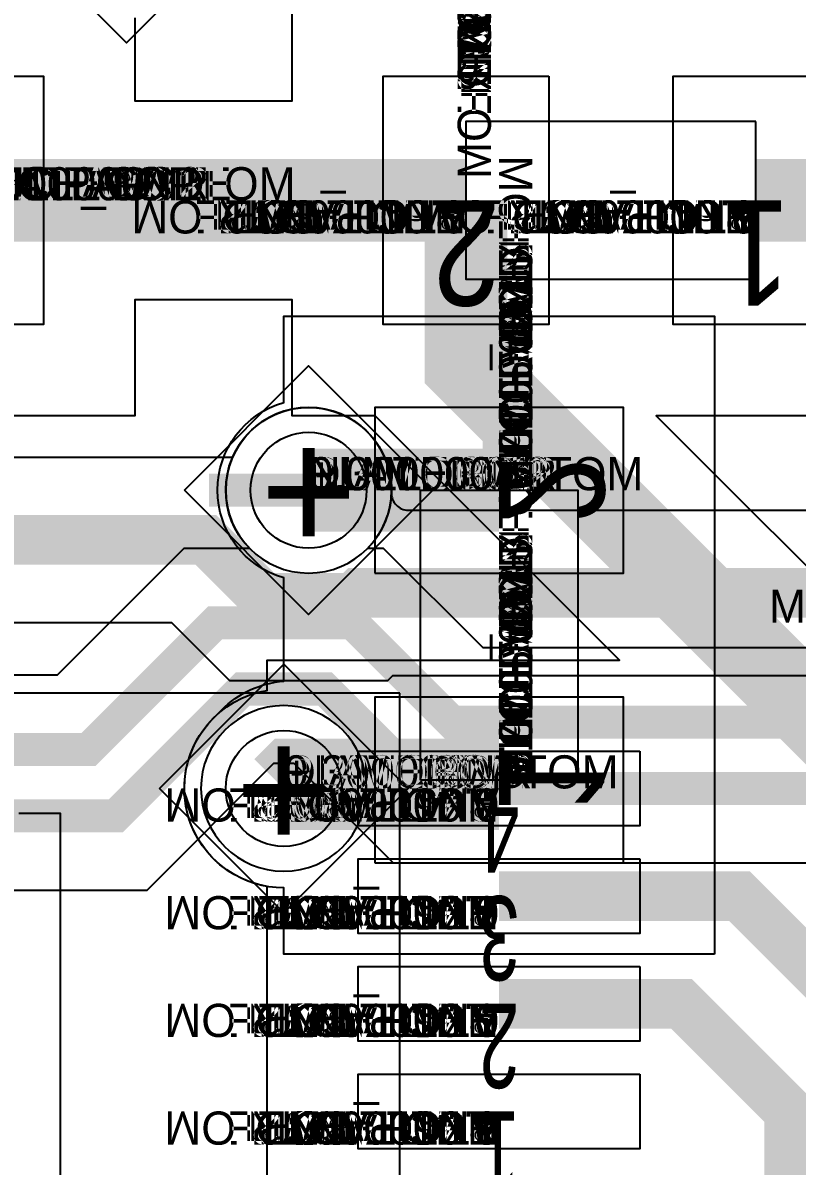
# Model space of a CAD drawing. Extents: x 0 to 323, y 0 to 320.
# Drawn here: x 116.94 to 121.61, y 230.53 to 237.43 of the extents above; entities that cross this region are included whole.
import ezdxf
from ezdxf.enums import TextEntityAlignment as Align

# ---------------------------------------------------------------- set-up
doc = ezdxf.new("R2010")
doc.units = 0
doc.header["$MEASUREMENT"] = 0
doc.layers.get('0').update_dxf_attribs({"linetype": 'CONTINUOUS'})
for name, color, linetype in [('CDN_FIGURES', 7, 'CONTINUOUS'), ('ETCH_BOTTOM', 7, 'CONTINUOUS'), ('ETCH_GND', 3, 'CONTINUOUS'), ('ETCH_INT1', 4, 'CONTINUOUS'), ('ETCH_INT2', 5, 'CONTINUOUS'), ('ETCH_PWR', 6, 'CONTINUOUS'), ('ETCH_TOP', 2, 'CONTINUOUS'), ('MANUFACTURING_NCLEGEND-1-6', 8, 'CONTINUOUS'), ('PACKAGE_GEOMETRY_ASSEMBLY_TOP', 11, 'CONTINUOUS'), ('PACKAGE_GEOMETRY_PIN_NUMBER', 9, 'CONTINUOUS')]:
    doc.layers.add(name, color=color, linetype=linetype)

# ---------------------------------------------------------------- blocks, each defined once
blk = doc.blocks.new('FIGURE_DIAMOND')
at = {"layer": 'CDN_FIGURES'}
blk.add_lwpolyline([(-0.5, 0), (0, 0.5), (0.5, 0), (0, -0.5)], close=True, dxfattribs=at)
blk = doc.blocks.new('PAD_INFO')
for tag in ['SHAPE_TYPE', 'PAD_HEIGHT', 'PAD_LAYER', 'PAD_TYPE', 'PAD_WIDTH']:
    blk.add_attdef(tag, (0, 0), '', height=0.2)
at = {"flags": 2}
blk.add_attdef('CDN_TYPE', (0, 0), '', height=0.2, dxfattribs=at)
blk = doc.blocks.new('DRILL_INFO')
at = {"flags": 2}
blk.add_attdef('CDN_TYPE', (0, 0), '', height=0.2, dxfattribs=at)
for tag in ['FSHAPE', 'FCHAR', 'DRILL_HEIGHT', 'DIAMETER', 'PLATED', 'DRILL_WIDTH']:
    blk.add_attdef(tag, (0, 0), '', height=0.2)
blk = doc.blocks.new('VIA0700X0300')
at = {"layer": 'ETCH_BOTTOM'}
blk.add_circle((0, 0), 0.35, dxfattribs=at)
at = {"layer": 'ETCH_GND'}
blk.add_circle((0, 0), 0.35, dxfattribs=at)
at = {"layer": 'ETCH_INT1'}
blk.add_circle((0, 0), 0.35, dxfattribs=at)
at = {"layer": 'ETCH_INT2'}
blk.add_circle((0, 0), 0.35, dxfattribs=at)
at = {"layer": 'ETCH_PWR'}
blk.add_circle((0, 0), 0.35, dxfattribs=at)
at = {"layer": 'ETCH_TOP'}
blk.add_circle((0, 0), 0.35, dxfattribs=at)
ref = blk.add_blockref('PAD_INFO', (0, 0))
ref.add_attrib('PAD_LAYER', 'ETCH_TOP', (0, 0), dxfattribs={"height": 0.2})
ref.add_attrib('SHAPE_TYPE', 'NULL', (0, 0), dxfattribs={"height": 0.2})
ref.add_attrib('PAD_TYPE', 'ANTIPAD', (0, 0), dxfattribs={"height": 0.2})
ref.add_attrib('PAD_WIDTH', '0.000000', (0, 0), dxfattribs={"height": 0.2})
ref.add_attrib('PAD_HEIGHT', '0.000000', (0, 0), dxfattribs={"height": 0.2})
ref = blk.add_blockref('PAD_INFO', (0, 0))
ref.add_attrib('PAD_LAYER', 'ETCH_GND', (0, 0), dxfattribs={"height": 0.2})
ref.add_attrib('SHAPE_TYPE', 'NULL', (0, 0), dxfattribs={"height": 0.2})
ref.add_attrib('PAD_TYPE', 'ANTIPAD', (0, 0), dxfattribs={"height": 0.2})
ref.add_attrib('PAD_WIDTH', '0.000000', (0, 0), dxfattribs={"height": 0.2})
ref.add_attrib('PAD_HEIGHT', '0.000000', (0, 0), dxfattribs={"height": 0.2})
ref = blk.add_blockref('PAD_INFO', (0, 0))
ref.add_attrib('PAD_LAYER', 'ETCH_INT1', (0, 0), dxfattribs={"height": 0.2})
ref.add_attrib('SHAPE_TYPE', 'NULL', (0, 0), dxfattribs={"height": 0.2})
ref.add_attrib('PAD_TYPE', 'ANTIPAD', (0, 0), dxfattribs={"height": 0.2})
ref.add_attrib('PAD_WIDTH', '0.000000', (0, 0), dxfattribs={"height": 0.2})
ref.add_attrib('PAD_HEIGHT', '0.000000', (0, 0), dxfattribs={"height": 0.2})
ref = blk.add_blockref('PAD_INFO', (0, 0))
ref.add_attrib('PAD_LAYER', 'ETCH_INT2', (0, 0), dxfattribs={"height": 0.2})
ref.add_attrib('SHAPE_TYPE', 'NULL', (0, 0), dxfattribs={"height": 0.2})
ref.add_attrib('PAD_TYPE', 'ANTIPAD', (0, 0), dxfattribs={"height": 0.2})
ref.add_attrib('PAD_WIDTH', '0.000000', (0, 0), dxfattribs={"height": 0.2})
ref.add_attrib('PAD_HEIGHT', '0.000000', (0, 0), dxfattribs={"height": 0.2})
ref = blk.add_blockref('PAD_INFO', (0, 0))
ref.add_attrib('PAD_LAYER', 'ETCH_PWR', (0, 0), dxfattribs={"height": 0.2})
ref.add_attrib('SHAPE_TYPE', 'NULL', (0, 0), dxfattribs={"height": 0.2})
ref.add_attrib('PAD_TYPE', 'ANTIPAD', (0, 0), dxfattribs={"height": 0.2})
ref.add_attrib('PAD_WIDTH', '0.000000', (0, 0), dxfattribs={"height": 0.2})
ref.add_attrib('PAD_HEIGHT', '0.000000', (0, 0), dxfattribs={"height": 0.2})
ref = blk.add_blockref('PAD_INFO', (0, 0))
ref.add_attrib('PAD_LAYER', 'ETCH_BOTTOM', (0, 0), dxfattribs={"height": 0.2})
ref.add_attrib('SHAPE_TYPE', 'NULL', (0, 0), dxfattribs={"height": 0.2})
ref.add_attrib('PAD_TYPE', 'ANTIPAD', (0, 0), dxfattribs={"height": 0.2})
ref.add_attrib('PAD_WIDTH', '0.000000', (0, 0), dxfattribs={"height": 0.2})
ref.add_attrib('PAD_HEIGHT', '0.000000', (0, 0), dxfattribs={"height": 0.2})
ref = blk.add_blockref('PAD_INFO', (0, 0))
ref.add_attrib('PAD_LAYER', 'ETCH_TOP', (0, 0), dxfattribs={"height": 0.2})
ref.add_attrib('SHAPE_TYPE', 'NULL', (0, 0), dxfattribs={"height": 0.2})
ref.add_attrib('PAD_TYPE', 'THERMAL', (0, 0), dxfattribs={"height": 0.2})
ref.add_attrib('PAD_WIDTH', '0.000000', (0, 0), dxfattribs={"height": 0.2})
ref.add_attrib('PAD_HEIGHT', '0.000000', (0, 0), dxfattribs={"height": 0.2})
ref = blk.add_blockref('PAD_INFO', (0, 0))
ref.add_attrib('PAD_LAYER', 'ETCH_GND', (0, 0), dxfattribs={"height": 0.2})
ref.add_attrib('SHAPE_TYPE', 'NULL', (0, 0), dxfattribs={"height": 0.2})
ref.add_attrib('PAD_TYPE', 'THERMAL', (0, 0), dxfattribs={"height": 0.2})
ref.add_attrib('PAD_WIDTH', '0.000000', (0, 0), dxfattribs={"height": 0.2})
ref.add_attrib('PAD_HEIGHT', '0.000000', (0, 0), dxfattribs={"height": 0.2})
ref = blk.add_blockref('PAD_INFO', (0, 0))
ref.add_attrib('PAD_LAYER', 'ETCH_INT1', (0, 0), dxfattribs={"height": 0.2})
ref.add_attrib('SHAPE_TYPE', 'NULL', (0, 0), dxfattribs={"height": 0.2})
ref.add_attrib('PAD_TYPE', 'THERMAL', (0, 0), dxfattribs={"height": 0.2})
ref.add_attrib('PAD_WIDTH', '0.000000', (0, 0), dxfattribs={"height": 0.2})
ref.add_attrib('PAD_HEIGHT', '0.000000', (0, 0), dxfattribs={"height": 0.2})
ref = blk.add_blockref('PAD_INFO', (0, 0))
ref.add_attrib('PAD_LAYER', 'ETCH_INT2', (0, 0), dxfattribs={"height": 0.2})
ref.add_attrib('SHAPE_TYPE', 'NULL', (0, 0), dxfattribs={"height": 0.2})
ref.add_attrib('PAD_TYPE', 'THERMAL', (0, 0), dxfattribs={"height": 0.2})
ref.add_attrib('PAD_WIDTH', '0.000000', (0, 0), dxfattribs={"height": 0.2})
ref.add_attrib('PAD_HEIGHT', '0.000000', (0, 0), dxfattribs={"height": 0.2})
ref = blk.add_blockref('PAD_INFO', (0, 0))
ref.add_attrib('PAD_LAYER', 'ETCH_PWR', (0, 0), dxfattribs={"height": 0.2})
ref.add_attrib('SHAPE_TYPE', 'NULL', (0, 0), dxfattribs={"height": 0.2})
ref.add_attrib('PAD_TYPE', 'THERMAL', (0, 0), dxfattribs={"height": 0.2})
ref.add_attrib('PAD_WIDTH', '0.000000', (0, 0), dxfattribs={"height": 0.2})
ref.add_attrib('PAD_HEIGHT', '0.000000', (0, 0), dxfattribs={"height": 0.2})
ref = blk.add_blockref('PAD_INFO', (0, 0))
ref.add_attrib('PAD_LAYER', 'ETCH_BOTTOM', (0, 0), dxfattribs={"height": 0.2})
ref.add_attrib('SHAPE_TYPE', 'NULL', (0, 0), dxfattribs={"height": 0.2})
ref.add_attrib('PAD_TYPE', 'THERMAL', (0, 0), dxfattribs={"height": 0.2})
ref.add_attrib('PAD_WIDTH', '0.000000', (0, 0), dxfattribs={"height": 0.2})
ref.add_attrib('PAD_HEIGHT', '0.000000', (0, 0), dxfattribs={"height": 0.2})
ref = blk.add_blockref('PAD_INFO', (0, 0))
ref.add_attrib('PAD_LAYER', 'ETCH_TOP', (0, 0), dxfattribs={"height": 0.2})
ref.add_attrib('SHAPE_TYPE', 'CIRCLE', (0, 0), dxfattribs={"height": 0.2})
ref.add_attrib('PAD_TYPE', 'REGULAR', (0, 0), dxfattribs={"height": 0.2})
ref.add_attrib('PAD_WIDTH', '0.700000', (0, 0), dxfattribs={"height": 0.2})
ref.add_attrib('PAD_HEIGHT', '0.700000', (0, 0), dxfattribs={"height": 0.2})
ref = blk.add_blockref('PAD_INFO', (0, 0))
ref.add_attrib('PAD_LAYER', 'ETCH_GND', (0, 0), dxfattribs={"height": 0.2})
ref.add_attrib('SHAPE_TYPE', 'CIRCLE', (0, 0), dxfattribs={"height": 0.2})
ref.add_attrib('PAD_TYPE', 'REGULAR', (0, 0), dxfattribs={"height": 0.2})
ref.add_attrib('PAD_WIDTH', '0.700000', (0, 0), dxfattribs={"height": 0.2})
ref.add_attrib('PAD_HEIGHT', '0.700000', (0, 0), dxfattribs={"height": 0.2})
ref = blk.add_blockref('PAD_INFO', (0, 0))
ref.add_attrib('PAD_LAYER', 'ETCH_INT1', (0, 0), dxfattribs={"height": 0.2})
ref.add_attrib('SHAPE_TYPE', 'CIRCLE', (0, 0), dxfattribs={"height": 0.2})
ref.add_attrib('PAD_TYPE', 'REGULAR', (0, 0), dxfattribs={"height": 0.2})
ref.add_attrib('PAD_WIDTH', '0.700000', (0, 0), dxfattribs={"height": 0.2})
ref.add_attrib('PAD_HEIGHT', '0.700000', (0, 0), dxfattribs={"height": 0.2})
ref = blk.add_blockref('PAD_INFO', (0, 0))
ref.add_attrib('PAD_LAYER', 'ETCH_INT2', (0, 0), dxfattribs={"height": 0.2})
ref.add_attrib('SHAPE_TYPE', 'CIRCLE', (0, 0), dxfattribs={"height": 0.2})
ref.add_attrib('PAD_TYPE', 'REGULAR', (0, 0), dxfattribs={"height": 0.2})
ref.add_attrib('PAD_WIDTH', '0.700000', (0, 0), dxfattribs={"height": 0.2})
ref.add_attrib('PAD_HEIGHT', '0.700000', (0, 0), dxfattribs={"height": 0.2})
ref = blk.add_blockref('PAD_INFO', (0, 0))
ref.add_attrib('PAD_LAYER', 'ETCH_PWR', (0, 0), dxfattribs={"height": 0.2})
ref.add_attrib('SHAPE_TYPE', 'CIRCLE', (0, 0), dxfattribs={"height": 0.2})
ref.add_attrib('PAD_TYPE', 'REGULAR', (0, 0), dxfattribs={"height": 0.2})
ref.add_attrib('PAD_WIDTH', '0.700000', (0, 0), dxfattribs={"height": 0.2})
ref.add_attrib('PAD_HEIGHT', '0.700000', (0, 0), dxfattribs={"height": 0.2})
ref = blk.add_blockref('PAD_INFO', (0, 0))
ref.add_attrib('PAD_LAYER', 'ETCH_BOTTOM', (0, 0), dxfattribs={"height": 0.2})
ref.add_attrib('SHAPE_TYPE', 'CIRCLE', (0, 0), dxfattribs={"height": 0.2})
ref.add_attrib('PAD_TYPE', 'REGULAR', (0, 0), dxfattribs={"height": 0.2})
ref.add_attrib('PAD_WIDTH', '0.700000', (0, 0), dxfattribs={"height": 0.2})
ref.add_attrib('PAD_HEIGHT', '0.700000', (0, 0), dxfattribs={"height": 0.2})
ref = blk.add_blockref('DRILL_INFO', (0, 0))
ref.add_attrib('DIAMETER', '0.300000', (0, 0), dxfattribs={"height": 0.2})
ref.add_attrib('PLATED', 'PLATED', (0, 0), dxfattribs={"height": 0.2})
ref.add_attrib('FSHAPE', 'DIAMOND', (0, 0), dxfattribs={"height": 0.2})
ref.add_attrib('FCHAR', '+', (0, 0), dxfattribs={"height": 0.2})
ref.add_attrib('DRILL_WIDTH', '1.500000', (0, 0), dxfattribs={"height": 0.2})
ref.add_attrib('DRILL_HEIGHT', '1.500000', (0, 0), dxfattribs={"height": 0.2})
for tag in ['CDN_TYPE', 'PIN']:
    blk.add_attdef(tag, (0, 0), '', height=0.2)
at = {"flags": 2}
for tag in ['PSTKNAME', 'BBV']:
    blk.add_attdef(tag, (0, 0), '', height=0.2, dxfattribs=at)
blk = doc.blocks.new('RC1000X1500TS')
at = {"layer": 'ETCH_TOP'}
blk.add_lwpolyline([(-0.5, -0.75), (-0.5, 0.75), (0.5, 0.75), (0.5, -0.75)], close=True, dxfattribs=at)
ref = blk.add_blockref('PAD_INFO', (0, 0))
ref.add_attrib('PAD_LAYER', 'ETCH_TOP', (0, 0), dxfattribs={"height": 0.2})
ref.add_attrib('SHAPE_TYPE', 'NULL', (0, 0), dxfattribs={"height": 0.2})
ref.add_attrib('PAD_TYPE', 'ANTIPAD', (0, 0), dxfattribs={"height": 0.2})
ref.add_attrib('PAD_WIDTH', '0.000000', (0, 0), dxfattribs={"height": 0.2})
ref.add_attrib('PAD_HEIGHT', '0.000000', (0, 0), dxfattribs={"height": 0.2})
ref = blk.add_blockref('PAD_INFO', (0, 0))
ref.add_attrib('PAD_LAYER', 'ETCH_GND', (0, 0), dxfattribs={"height": 0.2})
ref.add_attrib('SHAPE_TYPE', 'NULL', (0, 0), dxfattribs={"height": 0.2})
ref.add_attrib('PAD_TYPE', 'ANTIPAD', (0, 0), dxfattribs={"height": 0.2})
ref.add_attrib('PAD_WIDTH', '0.000000', (0, 0), dxfattribs={"height": 0.2})
ref.add_attrib('PAD_HEIGHT', '0.000000', (0, 0), dxfattribs={"height": 0.2})
ref = blk.add_blockref('PAD_INFO', (0, 0))
ref.add_attrib('PAD_LAYER', 'ETCH_INT1', (0, 0), dxfattribs={"height": 0.2})
ref.add_attrib('SHAPE_TYPE', 'NULL', (0, 0), dxfattribs={"height": 0.2})
ref.add_attrib('PAD_TYPE', 'ANTIPAD', (0, 0), dxfattribs={"height": 0.2})
ref.add_attrib('PAD_WIDTH', '0.000000', (0, 0), dxfattribs={"height": 0.2})
ref.add_attrib('PAD_HEIGHT', '0.000000', (0, 0), dxfattribs={"height": 0.2})
ref = blk.add_blockref('PAD_INFO', (0, 0))
ref.add_attrib('PAD_LAYER', 'ETCH_INT2', (0, 0), dxfattribs={"height": 0.2})
ref.add_attrib('SHAPE_TYPE', 'NULL', (0, 0), dxfattribs={"height": 0.2})
ref.add_attrib('PAD_TYPE', 'ANTIPAD', (0, 0), dxfattribs={"height": 0.2})
ref.add_attrib('PAD_WIDTH', '0.000000', (0, 0), dxfattribs={"height": 0.2})
ref.add_attrib('PAD_HEIGHT', '0.000000', (0, 0), dxfattribs={"height": 0.2})
ref = blk.add_blockref('PAD_INFO', (0, 0))
ref.add_attrib('PAD_LAYER', 'ETCH_PWR', (0, 0), dxfattribs={"height": 0.2})
ref.add_attrib('SHAPE_TYPE', 'NULL', (0, 0), dxfattribs={"height": 0.2})
ref.add_attrib('PAD_TYPE', 'ANTIPAD', (0, 0), dxfattribs={"height": 0.2})
ref.add_attrib('PAD_WIDTH', '0.000000', (0, 0), dxfattribs={"height": 0.2})
ref.add_attrib('PAD_HEIGHT', '0.000000', (0, 0), dxfattribs={"height": 0.2})
ref = blk.add_blockref('PAD_INFO', (0, 0))
ref.add_attrib('PAD_LAYER', 'ETCH_BOTTOM', (0, 0), dxfattribs={"height": 0.2})
ref.add_attrib('SHAPE_TYPE', 'NULL', (0, 0), dxfattribs={"height": 0.2})
ref.add_attrib('PAD_TYPE', 'ANTIPAD', (0, 0), dxfattribs={"height": 0.2})
ref.add_attrib('PAD_WIDTH', '0.000000', (0, 0), dxfattribs={"height": 0.2})
ref.add_attrib('PAD_HEIGHT', '0.000000', (0, 0), dxfattribs={"height": 0.2})
ref = blk.add_blockref('PAD_INFO', (0, 0))
ref.add_attrib('PAD_LAYER', 'ETCH_TOP', (0, 0), dxfattribs={"height": 0.2})
ref.add_attrib('SHAPE_TYPE', 'NULL', (0, 0), dxfattribs={"height": 0.2})
ref.add_attrib('PAD_TYPE', 'THERMAL', (0, 0), dxfattribs={"height": 0.2})
ref.add_attrib('PAD_WIDTH', '0.000000', (0, 0), dxfattribs={"height": 0.2})
ref.add_attrib('PAD_HEIGHT', '0.000000', (0, 0), dxfattribs={"height": 0.2})
ref = blk.add_blockref('PAD_INFO', (0, 0))
ref.add_attrib('PAD_LAYER', 'ETCH_GND', (0, 0), dxfattribs={"height": 0.2})
ref.add_attrib('SHAPE_TYPE', 'NULL', (0, 0), dxfattribs={"height": 0.2})
ref.add_attrib('PAD_TYPE', 'THERMAL', (0, 0), dxfattribs={"height": 0.2})
ref.add_attrib('PAD_WIDTH', '0.000000', (0, 0), dxfattribs={"height": 0.2})
ref.add_attrib('PAD_HEIGHT', '0.000000', (0, 0), dxfattribs={"height": 0.2})
ref = blk.add_blockref('PAD_INFO', (0, 0))
ref.add_attrib('PAD_LAYER', 'ETCH_INT1', (0, 0), dxfattribs={"height": 0.2})
ref.add_attrib('SHAPE_TYPE', 'NULL', (0, 0), dxfattribs={"height": 0.2})
ref.add_attrib('PAD_TYPE', 'THERMAL', (0, 0), dxfattribs={"height": 0.2})
ref.add_attrib('PAD_WIDTH', '0.000000', (0, 0), dxfattribs={"height": 0.2})
ref.add_attrib('PAD_HEIGHT', '0.000000', (0, 0), dxfattribs={"height": 0.2})
ref = blk.add_blockref('PAD_INFO', (0, 0))
ref.add_attrib('PAD_LAYER', 'ETCH_INT2', (0, 0), dxfattribs={"height": 0.2})
ref.add_attrib('SHAPE_TYPE', 'NULL', (0, 0), dxfattribs={"height": 0.2})
ref.add_attrib('PAD_TYPE', 'THERMAL', (0, 0), dxfattribs={"height": 0.2})
ref.add_attrib('PAD_WIDTH', '0.000000', (0, 0), dxfattribs={"height": 0.2})
ref.add_attrib('PAD_HEIGHT', '0.000000', (0, 0), dxfattribs={"height": 0.2})
ref = blk.add_blockref('PAD_INFO', (0, 0))
ref.add_attrib('PAD_LAYER', 'ETCH_PWR', (0, 0), dxfattribs={"height": 0.2})
ref.add_attrib('SHAPE_TYPE', 'NULL', (0, 0), dxfattribs={"height": 0.2})
ref.add_attrib('PAD_TYPE', 'THERMAL', (0, 0), dxfattribs={"height": 0.2})
ref.add_attrib('PAD_WIDTH', '0.000000', (0, 0), dxfattribs={"height": 0.2})
ref.add_attrib('PAD_HEIGHT', '0.000000', (0, 0), dxfattribs={"height": 0.2})
ref = blk.add_blockref('PAD_INFO', (0, 0))
ref.add_attrib('PAD_LAYER', 'ETCH_BOTTOM', (0, 0), dxfattribs={"height": 0.2})
ref.add_attrib('SHAPE_TYPE', 'NULL', (0, 0), dxfattribs={"height": 0.2})
ref.add_attrib('PAD_TYPE', 'THERMAL', (0, 0), dxfattribs={"height": 0.2})
ref.add_attrib('PAD_WIDTH', '0.000000', (0, 0), dxfattribs={"height": 0.2})
ref.add_attrib('PAD_HEIGHT', '0.000000', (0, 0), dxfattribs={"height": 0.2})
ref = blk.add_blockref('PAD_INFO', (0, 0))
ref.add_attrib('PAD_LAYER', 'ETCH_GND', (0, 0), dxfattribs={"height": 0.2})
ref.add_attrib('SHAPE_TYPE', 'NULL', (0, 0), dxfattribs={"height": 0.2})
ref.add_attrib('PAD_TYPE', 'REGULAR', (0, 0), dxfattribs={"height": 0.2})
ref.add_attrib('PAD_WIDTH', '0.000000', (0, 0), dxfattribs={"height": 0.2})
ref.add_attrib('PAD_HEIGHT', '0.000000', (0, 0), dxfattribs={"height": 0.2})
ref = blk.add_blockref('PAD_INFO', (0, 0))
ref.add_attrib('PAD_LAYER', 'ETCH_INT1', (0, 0), dxfattribs={"height": 0.2})
ref.add_attrib('SHAPE_TYPE', 'NULL', (0, 0), dxfattribs={"height": 0.2})
ref.add_attrib('PAD_TYPE', 'REGULAR', (0, 0), dxfattribs={"height": 0.2})
ref.add_attrib('PAD_WIDTH', '0.000000', (0, 0), dxfattribs={"height": 0.2})
ref.add_attrib('PAD_HEIGHT', '0.000000', (0, 0), dxfattribs={"height": 0.2})
ref = blk.add_blockref('PAD_INFO', (0, 0))
ref.add_attrib('PAD_LAYER', 'ETCH_INT2', (0, 0), dxfattribs={"height": 0.2})
ref.add_attrib('SHAPE_TYPE', 'NULL', (0, 0), dxfattribs={"height": 0.2})
ref.add_attrib('PAD_TYPE', 'REGULAR', (0, 0), dxfattribs={"height": 0.2})
ref.add_attrib('PAD_WIDTH', '0.000000', (0, 0), dxfattribs={"height": 0.2})
ref.add_attrib('PAD_HEIGHT', '0.000000', (0, 0), dxfattribs={"height": 0.2})
ref = blk.add_blockref('PAD_INFO', (0, 0))
ref.add_attrib('PAD_LAYER', 'ETCH_PWR', (0, 0), dxfattribs={"height": 0.2})
ref.add_attrib('SHAPE_TYPE', 'NULL', (0, 0), dxfattribs={"height": 0.2})
ref.add_attrib('PAD_TYPE', 'REGULAR', (0, 0), dxfattribs={"height": 0.2})
ref.add_attrib('PAD_WIDTH', '0.000000', (0, 0), dxfattribs={"height": 0.2})
ref.add_attrib('PAD_HEIGHT', '0.000000', (0, 0), dxfattribs={"height": 0.2})
ref = blk.add_blockref('PAD_INFO', (0, 0))
ref.add_attrib('PAD_LAYER', 'ETCH_BOTTOM', (0, 0), dxfattribs={"height": 0.2})
ref.add_attrib('SHAPE_TYPE', 'NULL', (0, 0), dxfattribs={"height": 0.2})
ref.add_attrib('PAD_TYPE', 'REGULAR', (0, 0), dxfattribs={"height": 0.2})
ref.add_attrib('PAD_WIDTH', '0.000000', (0, 0), dxfattribs={"height": 0.2})
ref.add_attrib('PAD_HEIGHT', '0.000000', (0, 0), dxfattribs={"height": 0.2})
ref = blk.add_blockref('DRILL_INFO', (0, 0))
ref.add_attrib('DIAMETER', '0.000000', (0, 0), dxfattribs={"height": 0.2})
ref.add_attrib('PLATED', 'PLATED', (0, 0), dxfattribs={"height": 0.2})
ref.add_attrib('FSHAPE', 'NULL', (0, 0), dxfattribs={"height": 0.2})
ref.add_attrib('DRILL_WIDTH', '0.000000', (0, 0), dxfattribs={"height": 0.2})
ref.add_attrib('DRILL_HEIGHT', '0.000000', (0, 0), dxfattribs={"height": 0.2})
ref = blk.add_blockref('PAD_INFO', (0, 0))
ref.add_attrib('PAD_LAYER', 'ETCH_TOP', (0, 0), dxfattribs={"height": 0.2})
ref.add_attrib('SHAPE_TYPE', 'RECTANGLE', (0, 0), dxfattribs={"height": 0.2})
ref.add_attrib('PAD_TYPE', 'REGULAR', (0, 0), dxfattribs={"height": 0.2})
ref.add_attrib('PAD_WIDTH', '1.000000', (0, 0), dxfattribs={"height": 0.2})
ref.add_attrib('PAD_HEIGHT', '1.500000', (0, 0), dxfattribs={"height": 0.2})
for tag in ['CDN_TYPE', 'PIN']:
    blk.add_attdef(tag, (0, 0), '', height=0.2)
at = {"flags": 2}
for tag in ['PSTKNAME', 'BBV']:
    blk.add_attdef(tag, (0, 0), '', height=0.2, dxfattribs=at)
blk = doc.blocks.new('F56')
at = {"layer": 'PACKAGE_GEOMETRY_ASSEMBLY_TOP'}
blk.add_lwpolyline([(0, -0.475), (1.75, -0.475), (1.75, 0.475), (0, 0.475)], close=True, dxfattribs=at)
at = {"layer": 'ETCH_TOP'}
ref = blk.add_blockref('RC1000X1500TS', (0, 0), dxfattribs=at)
ref.add_attrib('CDN_TYPE', 'PIN', (0, 0), dxfattribs={"height": 0.2})
ref.add_attrib('PIN', '1', (0, 0), dxfattribs={"height": 0.2})
ref = blk.add_blockref('RC1000X1500TS', (1.75, 0), dxfattribs=at)
ref.add_attrib('CDN_TYPE', 'PIN', (0, 0), dxfattribs={"height": 0.2})
ref.add_attrib('PIN', '2', (0, 0), dxfattribs={"height": 0.2})
at = {"flags": 2}
for tag in ['SYMBOL_TYPE', 'CDN_TYPE', 'REFDES']:
    blk.add_attdef(tag, (0, 0), '', height=0.2, dxfattribs=at)
blk = doc.blocks.new('RC1700X0450TS_NS')
at = {"layer": 'ETCH_TOP'}
blk.add_lwpolyline([(-0.85, -0.225), (-0.85, 0.225), (0.85, 0.225), (0.85, -0.225)], close=True, dxfattribs=at)
ref = blk.add_blockref('PAD_INFO', (0, 0))
ref.add_attrib('PAD_LAYER', 'ETCH_TOP', (0, 0), dxfattribs={"height": 0.2})
ref.add_attrib('SHAPE_TYPE', 'NULL', (0, 0), dxfattribs={"height": 0.2})
ref.add_attrib('PAD_TYPE', 'ANTIPAD', (0, 0), dxfattribs={"height": 0.2})
ref.add_attrib('PAD_WIDTH', '0.000000', (0, 0), dxfattribs={"height": 0.2})
ref.add_attrib('PAD_HEIGHT', '0.000000', (0, 0), dxfattribs={"height": 0.2})
ref = blk.add_blockref('PAD_INFO', (0, 0))
ref.add_attrib('PAD_LAYER', 'ETCH_GND', (0, 0), dxfattribs={"height": 0.2})
ref.add_attrib('SHAPE_TYPE', 'NULL', (0, 0), dxfattribs={"height": 0.2})
ref.add_attrib('PAD_TYPE', 'ANTIPAD', (0, 0), dxfattribs={"height": 0.2})
ref.add_attrib('PAD_WIDTH', '0.000000', (0, 0), dxfattribs={"height": 0.2})
ref.add_attrib('PAD_HEIGHT', '0.000000', (0, 0), dxfattribs={"height": 0.2})
ref = blk.add_blockref('PAD_INFO', (0, 0))
ref.add_attrib('PAD_LAYER', 'ETCH_INT1', (0, 0), dxfattribs={"height": 0.2})
ref.add_attrib('SHAPE_TYPE', 'NULL', (0, 0), dxfattribs={"height": 0.2})
ref.add_attrib('PAD_TYPE', 'ANTIPAD', (0, 0), dxfattribs={"height": 0.2})
ref.add_attrib('PAD_WIDTH', '0.000000', (0, 0), dxfattribs={"height": 0.2})
ref.add_attrib('PAD_HEIGHT', '0.000000', (0, 0), dxfattribs={"height": 0.2})
ref = blk.add_blockref('PAD_INFO', (0, 0))
ref.add_attrib('PAD_LAYER', 'ETCH_INT2', (0, 0), dxfattribs={"height": 0.2})
ref.add_attrib('SHAPE_TYPE', 'NULL', (0, 0), dxfattribs={"height": 0.2})
ref.add_attrib('PAD_TYPE', 'ANTIPAD', (0, 0), dxfattribs={"height": 0.2})
ref.add_attrib('PAD_WIDTH', '0.000000', (0, 0), dxfattribs={"height": 0.2})
ref.add_attrib('PAD_HEIGHT', '0.000000', (0, 0), dxfattribs={"height": 0.2})
ref = blk.add_blockref('PAD_INFO', (0, 0))
ref.add_attrib('PAD_LAYER', 'ETCH_PWR', (0, 0), dxfattribs={"height": 0.2})
ref.add_attrib('SHAPE_TYPE', 'NULL', (0, 0), dxfattribs={"height": 0.2})
ref.add_attrib('PAD_TYPE', 'ANTIPAD', (0, 0), dxfattribs={"height": 0.2})
ref.add_attrib('PAD_WIDTH', '0.000000', (0, 0), dxfattribs={"height": 0.2})
ref.add_attrib('PAD_HEIGHT', '0.000000', (0, 0), dxfattribs={"height": 0.2})
ref = blk.add_blockref('PAD_INFO', (0, 0))
ref.add_attrib('PAD_LAYER', 'ETCH_BOTTOM', (0, 0), dxfattribs={"height": 0.2})
ref.add_attrib('SHAPE_TYPE', 'NULL', (0, 0), dxfattribs={"height": 0.2})
ref.add_attrib('PAD_TYPE', 'ANTIPAD', (0, 0), dxfattribs={"height": 0.2})
ref.add_attrib('PAD_WIDTH', '0.000000', (0, 0), dxfattribs={"height": 0.2})
ref.add_attrib('PAD_HEIGHT', '0.000000', (0, 0), dxfattribs={"height": 0.2})
ref = blk.add_blockref('PAD_INFO', (0, 0))
ref.add_attrib('PAD_LAYER', 'ETCH_TOP', (0, 0), dxfattribs={"height": 0.2})
ref.add_attrib('SHAPE_TYPE', 'NULL', (0, 0), dxfattribs={"height": 0.2})
ref.add_attrib('PAD_TYPE', 'THERMAL', (0, 0), dxfattribs={"height": 0.2})
ref.add_attrib('PAD_WIDTH', '0.000000', (0, 0), dxfattribs={"height": 0.2})
ref.add_attrib('PAD_HEIGHT', '0.000000', (0, 0), dxfattribs={"height": 0.2})
ref = blk.add_blockref('PAD_INFO', (0, 0))
ref.add_attrib('PAD_LAYER', 'ETCH_GND', (0, 0), dxfattribs={"height": 0.2})
ref.add_attrib('SHAPE_TYPE', 'NULL', (0, 0), dxfattribs={"height": 0.2})
ref.add_attrib('PAD_TYPE', 'THERMAL', (0, 0), dxfattribs={"height": 0.2})
ref.add_attrib('PAD_WIDTH', '0.000000', (0, 0), dxfattribs={"height": 0.2})
ref.add_attrib('PAD_HEIGHT', '0.000000', (0, 0), dxfattribs={"height": 0.2})
ref = blk.add_blockref('PAD_INFO', (0, 0))
ref.add_attrib('PAD_LAYER', 'ETCH_INT1', (0, 0), dxfattribs={"height": 0.2})
ref.add_attrib('SHAPE_TYPE', 'NULL', (0, 0), dxfattribs={"height": 0.2})
ref.add_attrib('PAD_TYPE', 'THERMAL', (0, 0), dxfattribs={"height": 0.2})
ref.add_attrib('PAD_WIDTH', '0.000000', (0, 0), dxfattribs={"height": 0.2})
ref.add_attrib('PAD_HEIGHT', '0.000000', (0, 0), dxfattribs={"height": 0.2})
ref = blk.add_blockref('PAD_INFO', (0, 0))
ref.add_attrib('PAD_LAYER', 'ETCH_INT2', (0, 0), dxfattribs={"height": 0.2})
ref.add_attrib('SHAPE_TYPE', 'NULL', (0, 0), dxfattribs={"height": 0.2})
ref.add_attrib('PAD_TYPE', 'THERMAL', (0, 0), dxfattribs={"height": 0.2})
ref.add_attrib('PAD_WIDTH', '0.000000', (0, 0), dxfattribs={"height": 0.2})
ref.add_attrib('PAD_HEIGHT', '0.000000', (0, 0), dxfattribs={"height": 0.2})
ref = blk.add_blockref('PAD_INFO', (0, 0))
ref.add_attrib('PAD_LAYER', 'ETCH_PWR', (0, 0), dxfattribs={"height": 0.2})
ref.add_attrib('SHAPE_TYPE', 'NULL', (0, 0), dxfattribs={"height": 0.2})
ref.add_attrib('PAD_TYPE', 'THERMAL', (0, 0), dxfattribs={"height": 0.2})
ref.add_attrib('PAD_WIDTH', '0.000000', (0, 0), dxfattribs={"height": 0.2})
ref.add_attrib('PAD_HEIGHT', '0.000000', (0, 0), dxfattribs={"height": 0.2})
ref = blk.add_blockref('PAD_INFO', (0, 0))
ref.add_attrib('PAD_LAYER', 'ETCH_BOTTOM', (0, 0), dxfattribs={"height": 0.2})
ref.add_attrib('SHAPE_TYPE', 'NULL', (0, 0), dxfattribs={"height": 0.2})
ref.add_attrib('PAD_TYPE', 'THERMAL', (0, 0), dxfattribs={"height": 0.2})
ref.add_attrib('PAD_WIDTH', '0.000000', (0, 0), dxfattribs={"height": 0.2})
ref.add_attrib('PAD_HEIGHT', '0.000000', (0, 0), dxfattribs={"height": 0.2})
ref = blk.add_blockref('PAD_INFO', (0, 0))
ref.add_attrib('PAD_LAYER', 'ETCH_TOP', (0, 0), dxfattribs={"height": 0.2})
ref.add_attrib('SHAPE_TYPE', 'RECTANGLE', (0, 0), dxfattribs={"height": 0.2})
ref.add_attrib('PAD_TYPE', 'REGULAR', (0, 0), dxfattribs={"height": 0.2})
ref.add_attrib('PAD_WIDTH', '1.700000', (0, 0), dxfattribs={"height": 0.2})
ref.add_attrib('PAD_HEIGHT', '0.450000', (0, 0), dxfattribs={"height": 0.2})
ref = blk.add_blockref('PAD_INFO', (0, 0))
ref.add_attrib('PAD_LAYER', 'ETCH_GND', (0, 0), dxfattribs={"height": 0.2})
ref.add_attrib('SHAPE_TYPE', 'NULL', (0, 0), dxfattribs={"height": 0.2})
ref.add_attrib('PAD_TYPE', 'REGULAR', (0, 0), dxfattribs={"height": 0.2})
ref.add_attrib('PAD_WIDTH', '0.000000', (0, 0), dxfattribs={"height": 0.2})
ref.add_attrib('PAD_HEIGHT', '0.000000', (0, 0), dxfattribs={"height": 0.2})
ref = blk.add_blockref('PAD_INFO', (0, 0))
ref.add_attrib('PAD_LAYER', 'ETCH_INT1', (0, 0), dxfattribs={"height": 0.2})
ref.add_attrib('SHAPE_TYPE', 'NULL', (0, 0), dxfattribs={"height": 0.2})
ref.add_attrib('PAD_TYPE', 'REGULAR', (0, 0), dxfattribs={"height": 0.2})
ref.add_attrib('PAD_WIDTH', '0.000000', (0, 0), dxfattribs={"height": 0.2})
ref.add_attrib('PAD_HEIGHT', '0.000000', (0, 0), dxfattribs={"height": 0.2})
ref = blk.add_blockref('PAD_INFO', (0, 0))
ref.add_attrib('PAD_LAYER', 'ETCH_INT2', (0, 0), dxfattribs={"height": 0.2})
ref.add_attrib('SHAPE_TYPE', 'NULL', (0, 0), dxfattribs={"height": 0.2})
ref.add_attrib('PAD_TYPE', 'REGULAR', (0, 0), dxfattribs={"height": 0.2})
ref.add_attrib('PAD_WIDTH', '0.000000', (0, 0), dxfattribs={"height": 0.2})
ref.add_attrib('PAD_HEIGHT', '0.000000', (0, 0), dxfattribs={"height": 0.2})
ref = blk.add_blockref('PAD_INFO', (0, 0))
ref.add_attrib('PAD_LAYER', 'ETCH_PWR', (0, 0), dxfattribs={"height": 0.2})
ref.add_attrib('SHAPE_TYPE', 'NULL', (0, 0), dxfattribs={"height": 0.2})
ref.add_attrib('PAD_TYPE', 'REGULAR', (0, 0), dxfattribs={"height": 0.2})
ref.add_attrib('PAD_WIDTH', '0.000000', (0, 0), dxfattribs={"height": 0.2})
ref.add_attrib('PAD_HEIGHT', '0.000000', (0, 0), dxfattribs={"height": 0.2})
ref = blk.add_blockref('PAD_INFO', (0, 0))
ref.add_attrib('PAD_LAYER', 'ETCH_BOTTOM', (0, 0), dxfattribs={"height": 0.2})
ref.add_attrib('SHAPE_TYPE', 'NULL', (0, 0), dxfattribs={"height": 0.2})
ref.add_attrib('PAD_TYPE', 'REGULAR', (0, 0), dxfattribs={"height": 0.2})
ref.add_attrib('PAD_WIDTH', '0.000000', (0, 0), dxfattribs={"height": 0.2})
ref.add_attrib('PAD_HEIGHT', '0.000000', (0, 0), dxfattribs={"height": 0.2})
ref = blk.add_blockref('DRILL_INFO', (0, 0))
ref.add_attrib('DIAMETER', '0.000000', (0, 0), dxfattribs={"height": 0.2})
ref.add_attrib('PLATED', 'PLATED', (0, 0), dxfattribs={"height": 0.2})
ref.add_attrib('FSHAPE', 'NULL', (0, 0), dxfattribs={"height": 0.2})
ref.add_attrib('DRILL_WIDTH', '0.000000', (0, 0), dxfattribs={"height": 0.2})
ref.add_attrib('DRILL_HEIGHT', '0.000000', (0, 0), dxfattribs={"height": 0.2})
for tag in ['CDN_TYPE', 'PIN']:
    blk.add_attdef(tag, (0, 0), '', height=0.2)
at = {"flags": 2}
for tag in ['PSTKNAME', 'BBV']:
    blk.add_attdef(tag, (0, 0), '', height=0.2, dxfattribs=at)
blk = doc.blocks.new('F28')
at = {"layer": 'PACKAGE_GEOMETRY_ASSEMBLY_TOP'}
blk.add_lwpolyline([(0.6, -2.525), (3.7, -2.525), (3.7, 0.575), (0.6, 0.575)], close=True, dxfattribs=at)
at = {"layer": 'ETCH_TOP'}
ref = blk.add_blockref('RC1700X0450TS_NS', (0, 0), dxfattribs=at)
ref.add_attrib('CDN_TYPE', 'PIN', (0, 0), dxfattribs={"height": 0.2})
ref.add_attrib('PIN', '1', (0, 0), dxfattribs={"height": 0.2})
ref = blk.add_blockref('RC1700X0450TS_NS', (4.3, 0), dxfattribs=at)
ref.add_attrib('CDN_TYPE', 'PIN', (0, 0), dxfattribs={"height": 0.2})
ref.add_attrib('PIN', '8', (0, 0), dxfattribs={"height": 0.2})
ref = blk.add_blockref('RC1700X0450TS_NS', (0, -1.3), dxfattribs=at)
ref.add_attrib('CDN_TYPE', 'PIN', (0, 0), dxfattribs={"height": 0.2})
ref.add_attrib('PIN', '3', (0, 0), dxfattribs={"height": 0.2})
ref = blk.add_blockref('RC1700X0450TS_NS', (0, -0.65), dxfattribs=at)
ref.add_attrib('CDN_TYPE', 'PIN', (0, 0), dxfattribs={"height": 0.2})
ref.add_attrib('PIN', '2', (0, 0), dxfattribs={"height": 0.2})
ref = blk.add_blockref('RC1700X0450TS_NS', (0, -1.95), dxfattribs=at)
ref.add_attrib('CDN_TYPE', 'PIN', (0, 0), dxfattribs={"height": 0.2})
ref.add_attrib('PIN', '4', (0, 0), dxfattribs={"height": 0.2})
ref = blk.add_blockref('RC1700X0450TS_NS', (4.3, -1.95), dxfattribs=at)
ref.add_attrib('CDN_TYPE', 'PIN', (0, 0), dxfattribs={"height": 0.2})
ref.add_attrib('PIN', '5', (0, 0), dxfattribs={"height": 0.2})
ref = blk.add_blockref('RC1700X0450TS_NS', (4.3, -1.3), dxfattribs=at)
ref.add_attrib('CDN_TYPE', 'PIN', (0, 0), dxfattribs={"height": 0.2})
ref.add_attrib('PIN', '6', (0, 0), dxfattribs={"height": 0.2})
ref = blk.add_blockref('RC1700X0450TS_NS', (4.3, -0.65), dxfattribs=at)
ref.add_attrib('CDN_TYPE', 'PIN', (0, 0), dxfattribs={"height": 0.2})
ref.add_attrib('PIN', '7', (0, 0), dxfattribs={"height": 0.2})
at = {"flags": 2}
for tag in ['SYMBOL_TYPE', 'CDN_TYPE', 'REFDES']:
    blk.add_attdef(tag, (0, 0), '', height=0.2, dxfattribs=at)

msp = doc.modelspace()

# ---------------------------------------------------------------- linework, layer by layer
at = {"layer": 'ETCH_BOTTOM'}
for points in [[(119.8126, 234.6055, 0.2, 0.2, 0), (119.8126, 235.7063, 0.2, 0.2, 0)], [(119.8126, 234.6055, 0.5, 0.5, 0), (118.6626, 234.6055, 0.5, 0.5, 0)], [(118.0618, 234.6055, 0.2, 0.2, 0), (118.6626, 234.6055, 0.2, 0.2, 0)], [(119.8126, 232.8555, 0.5, 0.5, 0), (118.5626, 232.8555, 0.5, 0.5, 0), (118.5126, 232.8055, 0.5, 0.5, 0)]]:
    msp.add_lwpolyline(points, format="xyseb", dxfattribs=at)
msp.add_lwpolyline([(121.1127, 231.8054), (118.5125, 231.8054), (118.5125, 232.2054, -0.668118), (118.0883, 233.2298), (118.1383, 233.2798, -0.177276), (118.5125, 233.4535), (118.5125, 234.0763, -0.755811), (118.5125, 235.1347), (118.5125, 235.6556), (121.1127, 235.6556)], format="xyb", close=True, dxfattribs=at)
at = {"layer": 'ETCH_GND'}
msp.add_lwpolyline([(119.0127, 232.8055, 1), (118.0125, 232.8055, 1)], format="xyb", close=True, dxfattribs=at)
at = {"layer": 'ETCH_INT1'}
for points, format in [([(85.4897, 234.8056), (89.4855, 234.8056, -1.362386), (90.4397, 234.8056), (91.3124, 234.8056, -1.999001), (92.1128, 234.8056), (99.6847, 234.8056), (100.4747, 234.0156), (103.4876, 234.0156), (103.8276, 234.3556), (111.8504, 234.3556), (112.3342, 233.8718, -0.915475), (113.2547, 233.4906), (117.1469, 233.4906), (117.9119, 234.2556), (118.3053, 234.2556, -2.378934), (119.0199, 234.2556), (119.1133, 234.2556), (119.7133, 233.6556), (122.1855, 233.6556, -0.937414), (123.1164, 234.0156), (136.3404, 234.0156)], "xyb"), ([(136.154, 233.5655, 0.2, 0.2, 0), (123.2712, 233.5655, 0.2, 0.2, 0), (122.9112, 233.2055, 0.2, 0.2, 0), (119.5269, 233.2055, 0.2, 0.2, 0), (118.9269, 233.8055, 0.2, 0.2, 0), (118.0983, 233.8055, 0.2, 0.2, 0), (117.3333, 233.0405, 0.2, 0.2, 0), (112.529, 233.0405, 0.2, 0.2, 0), (111.664, 233.9055, 0.2, 0.2, 0), (104.014, 233.9055, 0.2, 0.2, 0), (103.674, 233.5655, 0.2, 0.2, 0), (100.2883, 233.5655, 0.2, 0.2, 0), (99.4983, 234.3555, 0.2, 0.2, 0), (78.514, 234.3555, 0.2, 0.2, 0)], "xyseb"), ([(78.3483, 233.9555, 0.2, 0.2, 0), (99.3326, 233.9555, 0.2, 0.2, 0), (100.1226, 233.1655, 0.2, 0.2, 0), (103.554, 233.1655, 0.2, 0.2, 0), (104.014, 232.7055, 0.2, 0.2, 0), (104.5112, 232.7055, 0.2, 0.2, 0), (104.9712, 233.1655, 0.2, 0.2, 0), (111.8383, 233.1655, 0.2, 0.2, 0), (112.3633, 232.6405, 0.2, 0.2, 0), (117.499, 232.6405, 0.2, 0.2, 0), (118.264, 233.4055, 0.2, 0.2, 0), (118.7612, 233.4055, 0.2, 0.2, 0), (119.3612, 232.8055, 0.2, 0.2, 0), (123.0769, 232.8055, 0.2, 0.2, 0), (123.4369, 233.1655, 0.2, 0.2, 0), (135.9883, 233.1655, 0.2, 0.2, 0)], "xyseb"), ([(131.9087, 232.7154), (126.9578, 232.7154, -2.169942), (126.1974, 232.7154), (125.6011, 232.7154, -3.083428), (125.0141, 232.7154), (123.6233, 232.7154), (123.2633, 232.3554), (119.1748, 232.3554), (118.5748, 232.9554), (118.4504, 232.9554), (117.6854, 232.1904), (112.1769, 232.1904), (111.6519, 232.7154), (111.1097, 232.7154, -2.333533), (110.3855, 232.7154), (108.4098, 232.7154, -2.476889)], "xyb")]:
    msp.add_lwpolyline(points, format=format, dxfattribs=at)
at = {"layer": 'ETCH_INT2'}
for points, format in [([(108.0055, 234.8056), (114.362, 234.8056, 0.646208), (114.438, 234.9742, -2.219394), (115.1872, 234.9742, 0.646208), (115.2632, 234.8056), (118.2032, 234.8056), (118.2174, 234.8332, -0.800269), (119.1625, 234.5901, 0.423203), (119.2638, 234.4856), (121.7162, 234.4856), (122.1862, 234.9556), (123.139, 234.9556), (123.289, 234.8056), (125.5055, 234.8056), (126.209, 235.5091, -1), (126.9162, 234.8019), (126.043, 233.9287, 0.668179), (126.1147, 233.7556), (136.6004, 233.7556)], "xyb"), ([(124.1626, 234.3055, 0.3, 0.3, 0), (123.0819, 234.3055, 0.3, 0.3, 0), (122.9319, 234.4555, 0.3, 0.3, 0), (122.3933, 234.4555, 0.3, 0.3, 0), (121.9233, 233.9855, 0.3, 0.3, 0), (118.9619, 233.9855, 0.3, 0.3, 0), (118.9319, 233.9555, 0.3, 0.3, 0), (118.3933, 233.9555, 0.3, 0.3, 0), (118.0433, 234.3055, 0.3, 0.3, 0), (108.2126, 234.3055, 0.3, 0.3, 0), (107.2126, 233.3055, 0.3, 0.3, 0), (107.1126, 233.3055, 0.3, 0.3, 0)], "xyseb"), ([(131.7797, 232.7554), (127.1183, 232.7554, 0.554215), (127.0272, 232.6096, -1.599744), (126.128, 232.6096, 0.554215), (126.0369, 232.7554), (125.8014, 232.7554, 0.605635), (125.7181, 232.5961, -1.913953), (124.8971, 232.5961, 0.605635), (124.8138, 232.7554), (124.4555, 232.7554), (123.6625, 233.5484), (123.6625, 233.8054), (123.1648, 233.8054), (123.1606, 233.7594, -0.664035), (122.2816, 233.4816, 0.438125), (122.1326, 233.4876), (122.1304, 233.4854), (119.169, 233.4854), (119.139, 233.4554), (118.1862, 233.4554), (117.8362, 233.8054), (113.3757, 233.8054, 0.445539)], "xyb")]:
    msp.add_lwpolyline(points, format=format, dxfattribs=at)
at = {"layer": 'ETCH_PWR'}
for points in [[(119.1627, 234.6055, 1), (118.1625, 234.6055, 1)], [(119.0127, 232.8055, 1), (118.0125, 232.8055, 1)]]:
    msp.add_lwpolyline(points, format="xyb", close=True, dxfattribs=at)
at = {"layer": 'ETCH_TOP'}
for points, format in [([(121.3626, 236.3555, 0.5, 0.5, 0), (122.1126, 236.3555, 0.5, 0.5, 0), (126.0126, 240.2555, 0.5, 0.5, 0)], "xyseb"), ([(128.2125, 237.9404), (125.8875, 237.9404), (125.8875, 238.3205, -0.322707), (125.5299, 238.9241), (122.4127, 235.8069), (122.4127, 235.0554), (120.7614, 235.0554), (122.1612, 233.6556), (124.7433, 233.6556), (124.7483, 233.6606), (125.619, 233.6606), (126.6168, 234.6583, -0.411623), (126.0659, 235.0969), (125.9053, 235.0969, -0.914336), (124.7099, 235.0969), (124.44, 235.0969), (124.44, 237.4671), (129.9852, 237.4671)], "xyb"), ([(116.5626, 236.3555, 0.5, 0.5, 0), (119.6126, 236.3555, 0.5, 0.5, 0)], "xyseb"), ([(119.6126, 236.3555, 0.5, 0.5, 0), (119.6126, 235.3555, 0.5, 0.5, 0), (121.9126, 233.0555, 0.5, 0.5, 0), (124.9919, 233.0555, 0.5, 0.5, 0), (124.9969, 233.0605, 0.5, 0.5, 0), (125.8676, 233.0605, 0.5, 0.5, 0), (127.8476, 235.0405, 0.5, 0.5, 0), (127.8476, 236.282, 0.5, 0.5, 0)], "xyseb"), ([(116.9127, 232.6556), (117.1627, 232.6556), (117.1627, 230.2556), (117.5126, 230.2556, -0.198912), (117.8662, 230.1091), (118.1662, 229.8091, -0.093706), (118.2709, 229.6556), (119.065, 229.6556, -0.296164), (119.4059, 230.0804), (118.4125, 230.0804), (118.4125, 232.2138, -0.845035), (118.4125, 233.3972), (118.4125, 233.5806), (120.5388, 233.5806), (119.064, 235.0554), (118.5625, 235.0554), (118.5625, 235.7554), (117.6127, 235.7554), (117.6127, 235.0554), (113.7625, 235.0554)], "xyb"), ([(119.8126, 232.8055, 0.5, 0.5, 0), (118.5126, 232.8055, 0.5, 0.5, 0)], "xyseb"), ([(119.8126, 232.1555, 0.3, 0.3, 0), (121.2626, 232.1555, 0.3, 0.3, 0), (122.6126, 230.8055, 0.3, 0.3, 0), (123.5126, 230.8055, 0.3, 0.3, 0)], "xyseb"), ([(121.8126, 228.3555, 0.3, 0.3, 0), (121.5626, 228.6055, 0.3, 0.3, 0), (121.5626, 230.8555, 0.3, 0.3, 0), (120.9126, 231.5055, 0.3, 0.3, 0), (119.8126, 231.5055, 0.3, 0.3, 0)], "xyseb")]:
    msp.add_lwpolyline(points, format=format, dxfattribs=at)
msp.add_lwpolyline([(117.6127, 237.4575), (117.6127, 236.9556), (118.5625, 236.9556), (118.5625, 237.6556)], dxfattribs=at)

# ---------------------------------------------------------------- block references
at = {"xscale": -1}
for p, rotation in [((119.7626, 240.2555), 90), ((119.8126, 232.8555), 270)]:
    msp.add_blockref('F56', p, dxfattribs=dict(at, rotation=rotation))
msp.add_blockref('F56', (114.8126, 236.3555))
at = {"rotation": 180}
for name, p in [('F56', (121.3626, 236.3555)), ('F28', (119.8126, 230.8555))]:
    msp.add_blockref(name, p, dxfattribs=at)
at = {"xscale": -1}
msp.add_blockref('F56', (125.2126, 233.8055), dxfattribs=at)
at = {"layer": 'ETCH_TOP'}
for p in [(118.6626, 234.6055), (118.5126, 232.8055)]:
    msp.add_blockref('VIA0700X0300', p, dxfattribs=at)
at = {"layer": 'MANUFACTURING_NCLEGEND-1-6', "xscale": 1.5, "yscale": 1.5}
for p in [(117.5626, 238.0555), (118.6626, 234.6055), (118.5126, 232.8055)]:
    msp.add_blockref('FIGURE_DIAMOND', p, dxfattribs=at)

# ---------------------------------------------------------------- texts
at = {"layer": 'MANUFACTURING_NCLEGEND-1-6'}
for p in [(118.6626, 234.6055), (118.5126, 232.8055)]:
    msp.add_text('+', height=0.75, dxfattribs=at).set_placement(p, align=Align.MIDDLE_CENTER)
at = {"layer": 'PACKAGE_GEOMETRY_PIN_NUMBER'}
for s, height, width, p in [('2', 0.635, 0.88, (119.6126, 236.3555)), ('1', 0.635, 0.88, (121.3626, 236.3555)), ('4', 0.508, 0.649606, (119.8126, 232.8055)), ('3', 0.508, 0.649606, (119.8126, 232.1555)), ('2', 0.508, 0.649606, (119.8126, 231.5055)), ('1', 0.508, 0.649606, (119.8126, 230.8555))]:
    msp.add_text(s, height=height, rotation=180, dxfattribs=dict(at, width=width)).set_placement(p, align=Align.CENTER)
at = {"layer": 'PACKAGE_GEOMETRY_PIN_NUMBER', "text_generation_flag": 2, "width": 0.88}
for s, p in [('2', (119.8126, 234.6055)), ('1', (119.8126, 232.8555))]:
    msp.add_text(s, height=0.635, rotation=270, dxfattribs=at).set_placement(p, align=Align.CENTER)

doc.saveas('drawing.dxf')
